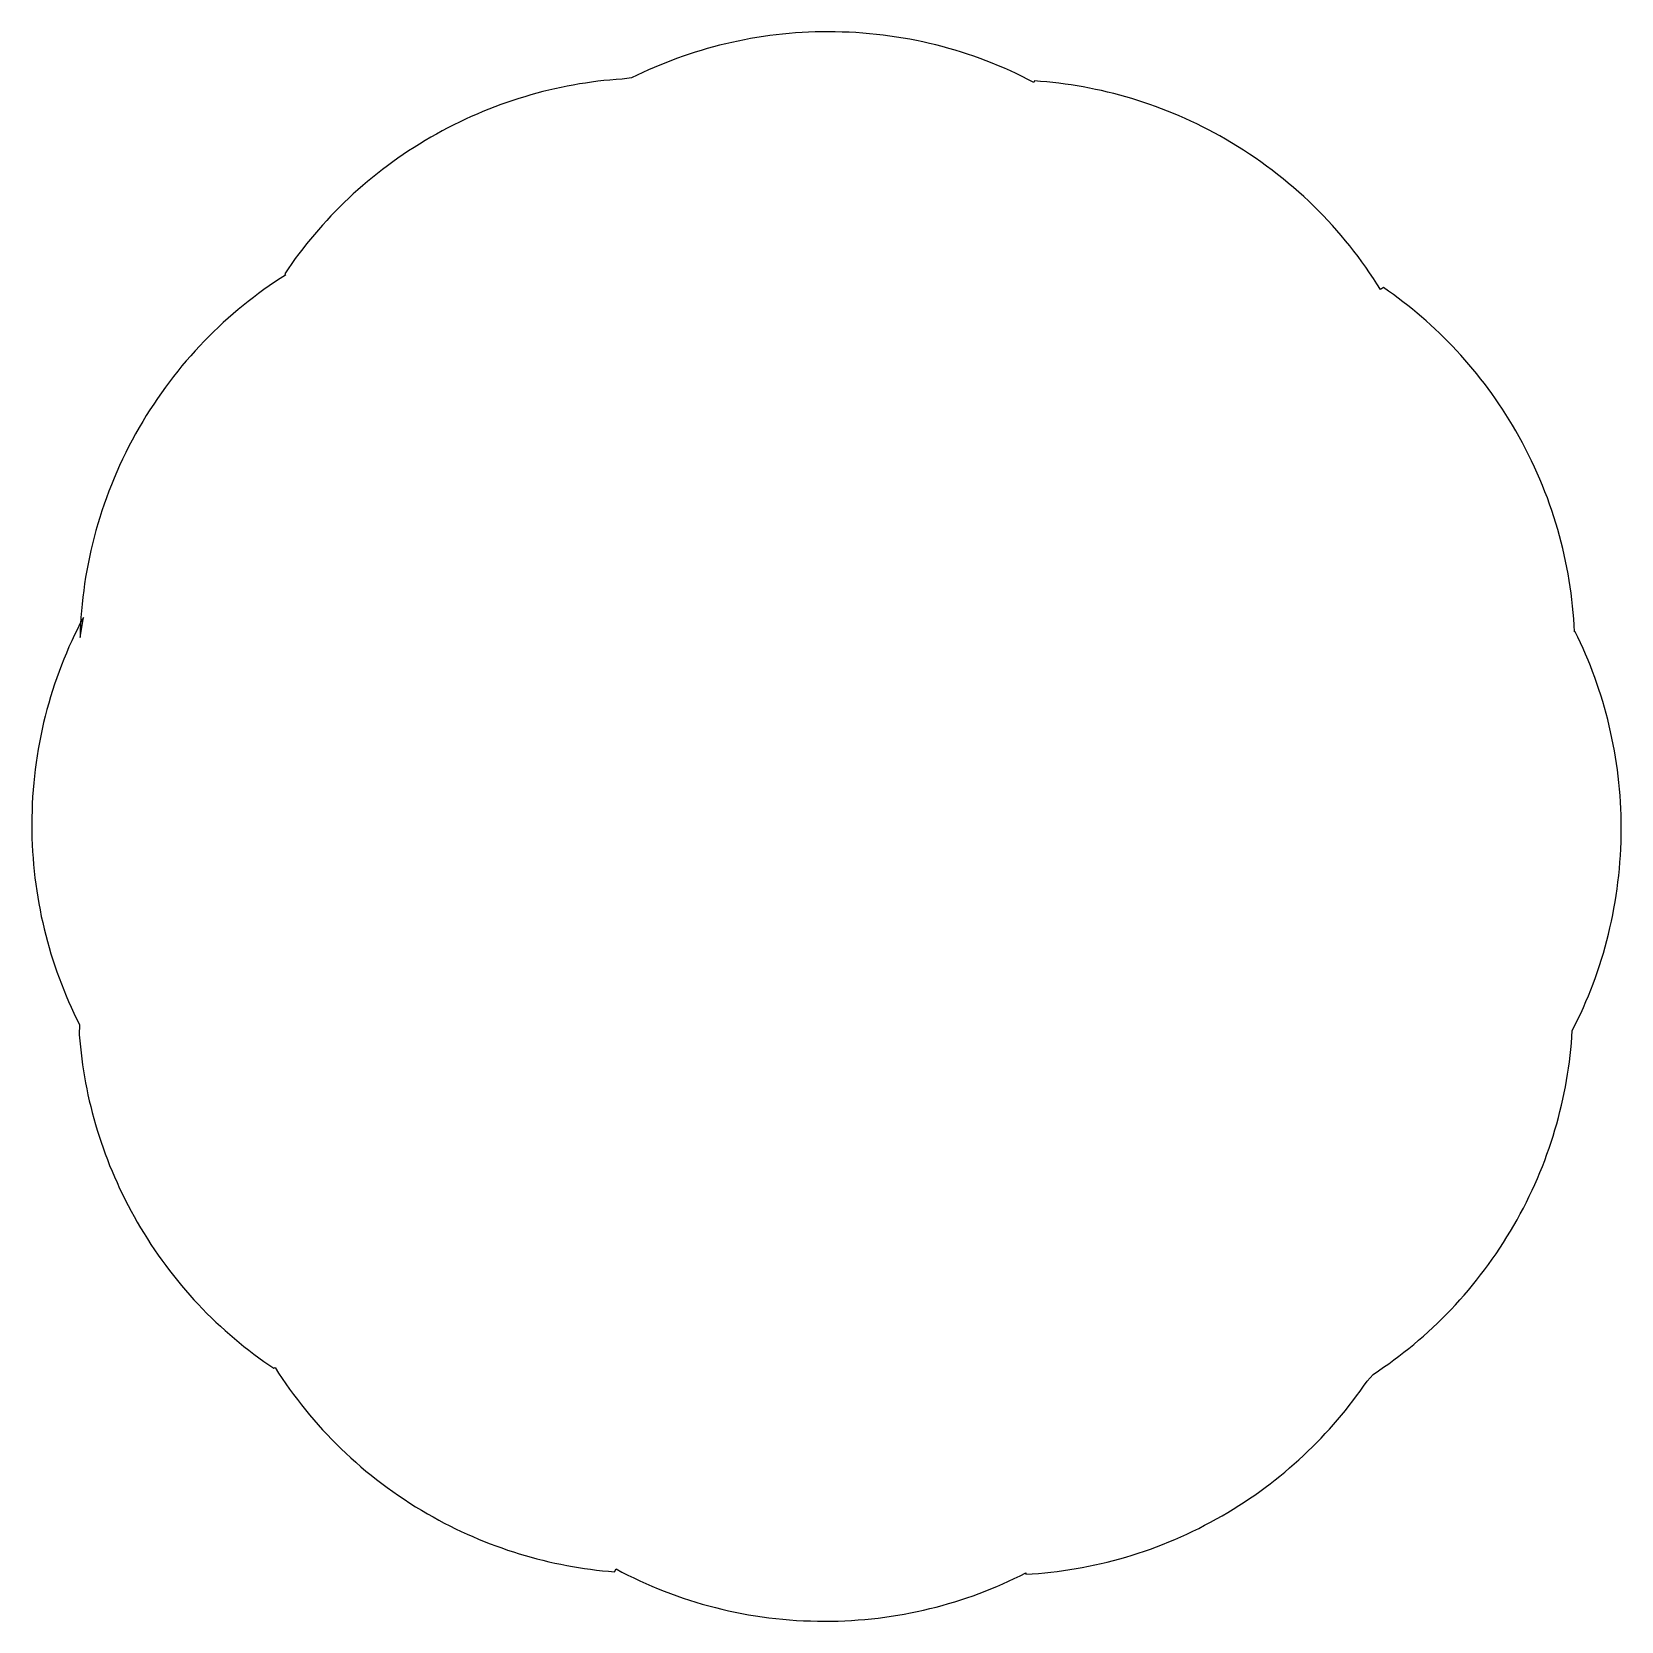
# Model space of a CAD drawing. Header units: centimetres. Extents: x -3.43 to 3.43, y -3.43 to 3.43.
import ezdxf

# ---------------------------------------------------------------- set-up
doc = ezdxf.new("R2010")
doc.units = ezdxf.units.CM
doc.header["$MEASUREMENT"] = 0
doc.layers.add('Camada 1', color=7, linetype='Continuous')

msp = doc.modelspace()

# ---------------------------------------------------------------- linework, layer by layer
at = {"layer": 'Camada 1'}
for points, knots in [([(2.40238, 2.32386), (2.62902, 2.16813), (2.82537, 1.96067), (2.97203, 1.70664), (2.97203, 1.70664), (3.13025, 1.43261), (3.21267, 1.13556), (3.22574, 0.83984), (3.22574, 0.83984), (3.22574, 0.83984), (3.22849, 0.83989), (3.22849, 0.83989), (3.22849, 0.83989), (3.35565, 0.58454), (3.42717, 0.29659), (3.42717, -0.00805), (3.42717, -0.00805), (3.42717, -0.3224), (3.35102, -0.619), (3.21616, -0.88035), (3.21616, -0.88035), (3.21616, -0.88035), (3.21629, -0.88043), (3.21629, -0.88043), (3.21629, -0.88043), (3.19957, -1.16732), (3.11747, -1.45473), (2.96398, -1.72056), (2.96398, -1.72056), (2.80938, -1.98832), (2.59962, -2.20435), (2.35729, -2.3626), (2.35729, -2.3626), (2.35729, -2.3626), (2.33125, -2.39149), (2.33125, -2.39149), (2.33125, -2.39149), (2.17472, -2.62276), (1.9647, -2.82308), (1.70662, -2.97207), (1.70662, -2.97207), (1.43868, -3.12677), (1.14877, -3.20898), (0.85961, -3.22477), (0.85961, -3.22477), (0.85961, -3.22477), (0.85919, -3.21879), (0.85919, -3.21879), (0.85919, -3.21879), (0.59905, -3.35203), (0.30425, -3.4272), (-0.00806, -3.4272), (-0.00806, -3.4272), (-0.33337, -3.4272), (-0.63962, -3.34566), (-0.90754, -3.20188), (-0.90754, -3.20188), (-0.90754, -3.20188), (-0.9141, -3.21405), (-0.9141, -3.21405), (-0.9141, -3.21405), (-1.18977, -3.19307), (-1.46515, -3.11147), (-1.72055, -2.96402), (-1.72055, -2.96402), (-1.99715, -2.80434), (-2.21855, -2.58575), (-2.37807, -2.33325), (-2.37807, -2.33325), (-2.37807, -2.33325), (-2.38355, -2.33666), (-2.38355, -2.33666), (-2.38355, -2.33666), (-2.61818, -2.17955), (-2.82133, -1.9677), (-2.97206, -1.70663), (-2.97206, -1.70663), (-3.11986, -1.45065), (-3.20148, -1.17463), (-3.22225, -0.89835), (-3.22225, -0.89835), (-3.22225, -0.89835), (-3.2218, -0.85324), (-3.2218, -0.85324), (-3.2218, -0.85324), (-3.35316, -0.59457), (-3.42719, -0.30192), (-3.42719, 0.00804), (-3.42719, 0.00804), (-3.42719, 0.33107), (-3.34678, 0.63531), (-3.20489, 0.90186), (-3.20489, 0.90186), (-3.20489, 0.90186), (-3.21905, 0.81471), (-3.21905, 0.81471), (-3.21905, 0.81471), (-3.21177, 1.12327), (-3.12922, 1.43444), (-2.96402, 1.72056), (-2.96402, 1.72056), (-2.80432, 1.99718), (-2.58572, 2.21859), (-2.3332, 2.3781), (-2.3332, 2.3781), (-2.3332, 2.3781), (-2.33653, 2.38371), (-2.33653, 2.38371), (-2.33653, 2.38371), (-2.17945, 2.61826), (-1.96762, 2.82138), (-1.70661, 2.97206), (-1.70661, 2.97206), (-1.44525, 3.12295), (-1.16302, 3.20487), (-0.88092, 3.22347), (-0.88092, 3.22347), (-0.88092, 3.22347), (-0.84047, 3.22826), (-0.84047, 3.22826), (-0.84047, 3.22826), (-0.58498, 3.35555), (-0.29682, 3.42717), (0.00803, 3.42717), (0.00803, 3.42717), (0.32781, 3.42717), (0.62919, 3.34838), (0.89383, 3.20913), (0.89383, 3.20913), (0.89383, 3.20913), (0.89679, 3.21529), (0.89679, 3.21529), (0.89679, 3.21529), (1.17823, 3.19645), (1.45977, 3.11454), (1.72054, 2.96399), (1.72054, 2.96399), (2.00354, 2.80061), (2.22878, 2.57556), (2.38906, 2.3156), (2.38906, 2.3156), (2.38906, 2.3156), (2.40238, 2.32386), (2.40238, 2.32386)], [0, 0, 0, 0, 0.027027, 0.027027, 0.027027, 0.027027, 0.0540541, 0.0540541, 0.0540541, 0.0540541, 0.0810811, 0.0810811, 0.0810811, 0.0810811, 0.1081081, 0.1081081, 0.1081081, 0.1081081, 0.1351351, 0.1351351, 0.1351351, 0.1351351, 0.1621622, 0.1621622, 0.1621622, 0.1621622, 0.1891892, 0.1891892, 0.1891892, 0.1891892, 0.2162162, 0.2162162, 0.2162162, 0.2162162, 0.2432432, 0.2432432, 0.2432432, 0.2432432, 0.2702703, 0.2702703, 0.2702703, 0.2702703, 0.2972973, 0.2972973, 0.2972973, 0.2972973, 0.3243243, 0.3243243, 0.3243243, 0.3243243, 0.3513514, 0.3513514, 0.3513514, 0.3513514, 0.3783784, 0.3783784, 0.3783784, 0.3783784, 0.4054054, 0.4054054, 0.4054054, 0.4054054, 0.4324324, 0.4324324, 0.4324324, 0.4324324, 0.4594595, 0.4594595, 0.4594595, 0.4594595, 0.4864865, 0.4864865, 0.4864865, 0.4864865, 0.5135135, 0.5135135, 0.5135135, 0.5135135, 0.5405405, 0.5405405, 0.5405405, 0.5405405, 0.5675676, 0.5675676, 0.5675676, 0.5675676, 0.5945946, 0.5945946, 0.5945946, 0.5945946, 0.6216216, 0.6216216, 0.6216216, 0.6216216, 0.6486486, 0.6486486, 0.6486486, 0.6486486, 0.6756757, 0.6756757, 0.6756757, 0.6756757, 0.7027027, 0.7027027, 0.7027027, 0.7027027, 0.7297297, 0.7297297, 0.7297297, 0.7297297, 0.7567568, 0.7567568, 0.7567568, 0.7567568, 0.7837838, 0.7837838, 0.7837838, 0.7837838, 0.8108108, 0.8108108, 0.8108108, 0.8108108, 0.8378378, 0.8378378, 0.8378378, 0.8378378, 0.8648649, 0.8648649, 0.8648649, 0.8648649, 0.8918919, 0.8918919, 0.8918919, 0.8918919, 0.9189189, 0.9189189, 0.9189189, 0.9189189, 0.9459459, 0.9459459, 0.9459459, 0.9459459, 1, 1, 1, 1]), ([(2.40238, 2.32386), (2.40238, 2.32386), (2.40238, 2.32386), (2.40238, 2.32386), (2.40238, 2.32386), (2.40238, 2.32386), (2.40238, 2.32386), (2.40238, 2.32386)], [0, 0, 0, 0, 0.3333333, 0.3333333, 0.3333333, 0.3333333, 1, 1, 1, 1])]:
    msp.add_open_spline(points, degree=3, knots=knots, dxfattribs=at)

doc.saveas('drawing.dxf')
